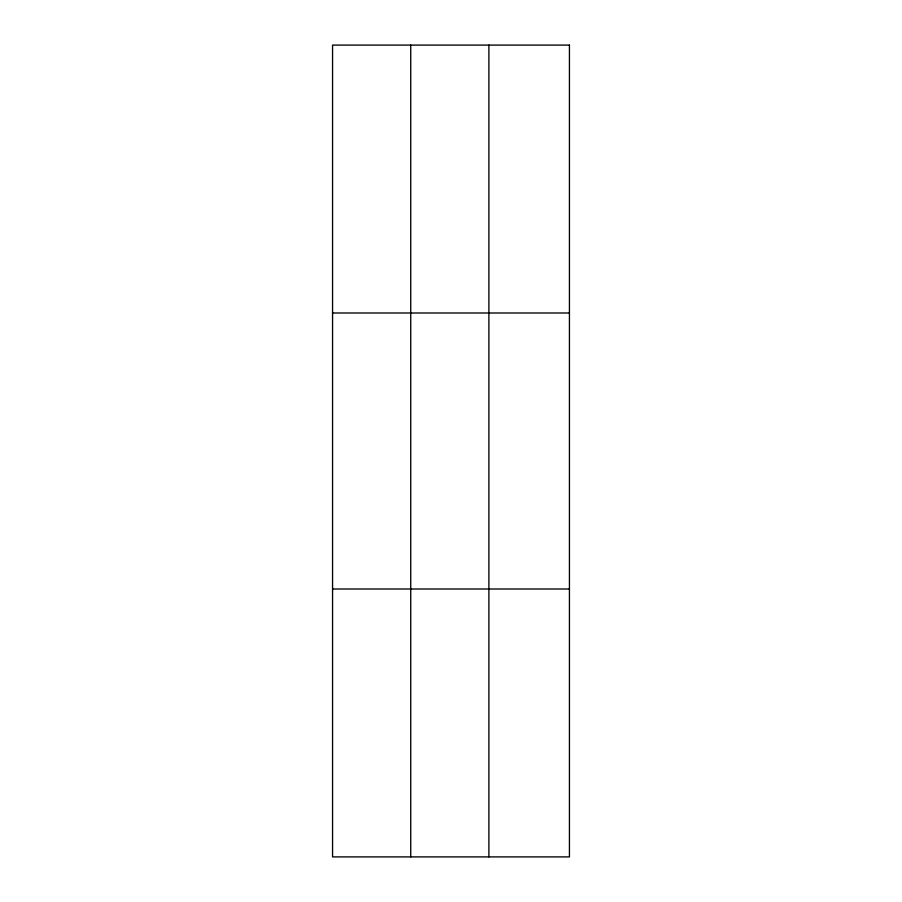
<?xml version="1.0" encoding="UTF-8"?>
<svg xmlns="http://www.w3.org/2000/svg" width="902" height="902" viewBox="0 0 902 902"><rect width="100%" height="100%" fill="white"/><g stroke="black" fill="none" stroke-linecap="round" stroke-linejoin="round"><path stroke-width="1.35" d="M410.737 45.1L410.737 856.9M488.895 45.1L488.895 856.9M332.567 312.994L569.433 312.994M332.567 589.006L569.433 589.006M569.433 45.1L569.433 856.9L332.567 856.9L332.567 45.1L569.433 45.1"/></g></svg>
